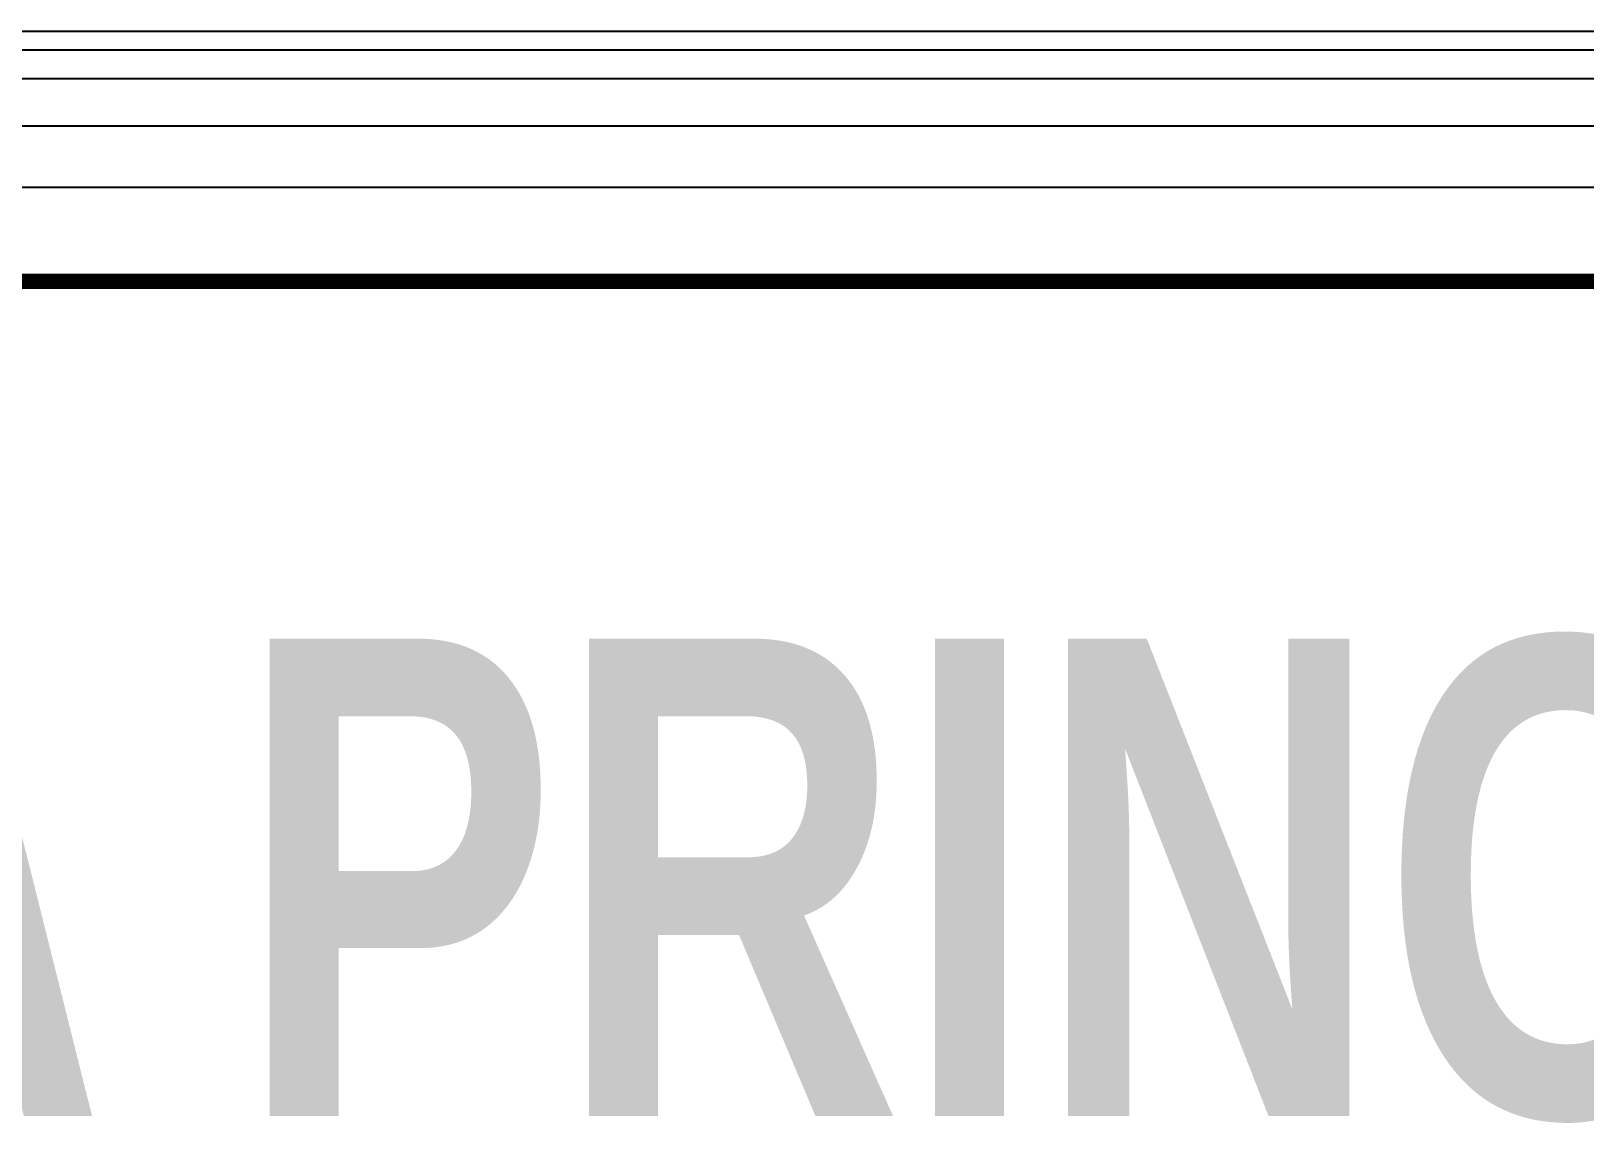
# Model space of a CAD drawing. Header units: millimetres. Extents: x 156.6 to 189.1, y 206.7 to 239.3.
# Drawn here: x 161.753 to 163.757, y 206.66 to 208.068 of the extents above; entities that cross this region are included whole.
import ezdxf

# ---------------------------------------------------------------- set-up
doc = ezdxf.new("R2010")
doc.units = ezdxf.units.MM
doc.header["$LTSCALE"] = 0.02
doc.styles.add('Arch-Dim', font='cityb___.ttf', dxfattribs={"width": 0.75, "height": 0.05})

msp = doc.modelspace()

# ---------------------------------------------------------------- linework, layer by layer
for p, q in [((158.2535, 208.0685), (164.4535, 208.0685)), ((158.2535, 208.0441), (164.4535, 208.0441)), ((158.2535, 208.0074), (164.4535, 208.0074)), ((158.2535, 207.9464), (164.4535, 207.9464)), ((158.2535, 207.867), (164.4535, 207.867))]:
    msp.add_line(p, q)
at = {"const_width": 0.02}
msp.add_lwpolyline([(156.7695, 207.7458), (165.043, 207.7458)], dxfattribs=at)

# ---------------------------------------------------------------- texts
at = {"style": 'Arch-Dim', "width": 0.75}
msp.add_text('FACHADA PRINCIPAL', height=0.615798, dxfattribs=at).set_placement((158.7947, 206.6692))

doc.saveas('drawing.dxf')
